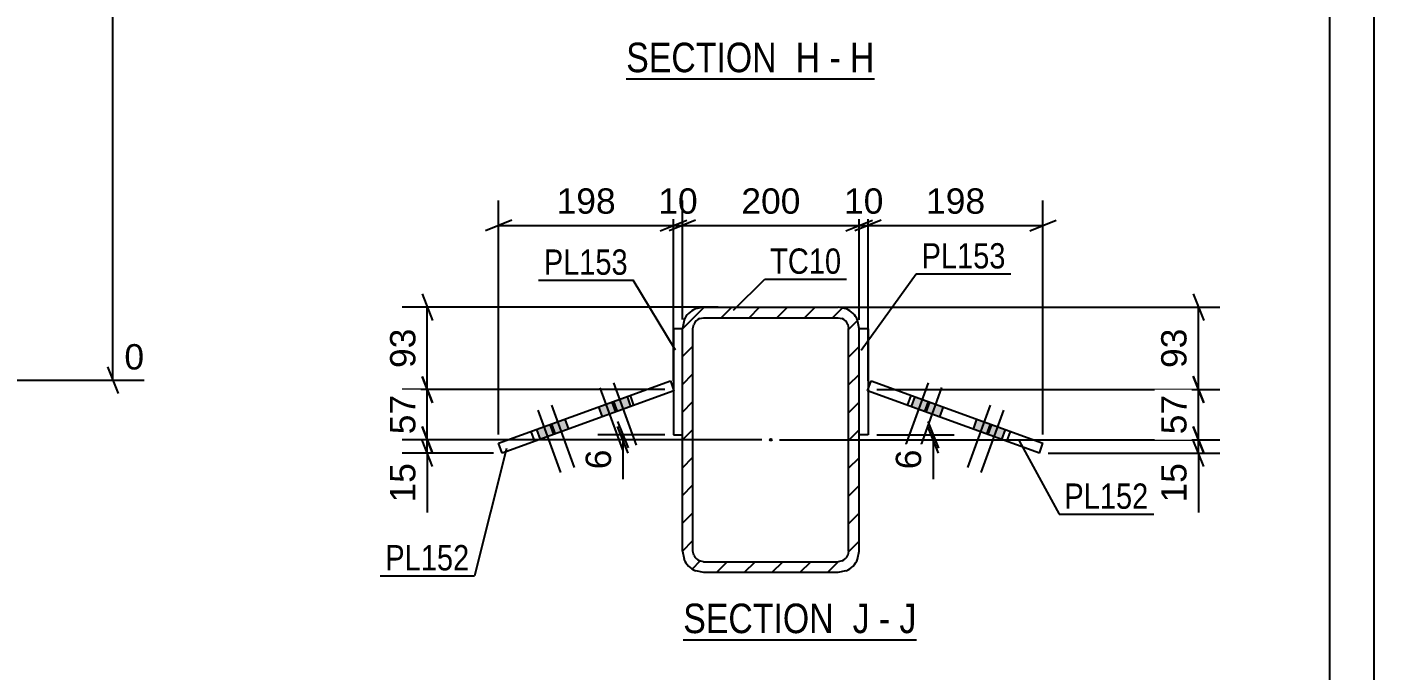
# Model space of a CAD drawing. Header units: millimetres. Extents: x -213 to 628, y -245 to 349.
# Drawn here: x 475.7 to 628, y -32.8 to 40 of the extents above; entities that cross this region are included whole.
import ezdxf

# ---------------------------------------------------------------- set-up
doc = ezdxf.new("R2010")
doc.units = ezdxf.units.MM
doc.linetypes.add('DXK_LINE_DOT2', pattern=[3.9198, 1.9599, -1.9599])
doc.linetypes.add('DXK_LINE_DOT3', pattern=[5.9187, 2.979, -0.9799, 0.9799, -0.9799])
doc.styles.add('Arial', font='ARIAL.TTF', dxfattribs={"height": 0.2})
doc.styles.add('Arial Narrow', font='ARIALN.TTF', dxfattribs={"height": 0.2})

# ---------------------------------------------------------------- blocks, each defined once
blk = doc.blocks.new('Unknown-284856677-1134')
at = {"color": 5, "linetype": 'Continuous'}
for p, q in [((627.99, -244.93), (627.99, 349.07)), ((622.99, -239.93), (622.99, 344.07))]:
    blk.add_line(p, q, dxfattribs=at)
blk = doc.blocks.new('Unknown-284856677-15 - 1512')
at = {"color": 6, "linetype": 'Continuous'}
blk.add_line((549.87, -29.36), (576.24, -29.36), dxfattribs=at)
at = {"color": 0, "linetype": 'Continuous'}
for points in [[(567.98, -28.61), (567.98, -25.11), (549.87, -25.11), (549.87, -28.61)], [(570.95, -28.61), (570.95, -25.11), (569.03, -25.11), (569.03, -28.61)], [(573.27, -28.61), (573.27, -25.11), (572, -25.11), (572, -28.61)], [(576.24, -28.61), (576.24, -25.11), (574.32, -25.11), (574.32, -28.61)]]:
    blk.add_wipeout(points, dxfattribs=at)
at = {"color": 7, "linetype": 'Continuous', "style": 'Arial Narrow'}
for s, p in [('SECTION ', (549.87, -28.61)), ('J', (569.03, -28.61)), ('J', (574.32, -28.61)), ('-', (572, -28.61))]:
    blk.add_text(s, height=3.34, dxfattribs=at).set_placement(p)
blk = doc.blocks.new('Unknown-284856677-33 - 5742')
at = {"color": 6, "linetype": 'Continuous'}
blk.add_line((543.42, 34.11), (571.49, 34.11), dxfattribs=at)
at = {"color": 0, "linetype": 'Continuous'}
for points in [[(561.53, 34.86), (561.53, 38.36), (543.42, 38.36), (543.42, 34.86)], [(565.35, 34.86), (565.35, 38.36), (562.58, 38.36), (562.58, 34.86)], [(567.67, 34.86), (567.67, 38.36), (566.4, 38.36), (566.4, 34.86)], [(571.49, 34.86), (571.49, 38.36), (568.72, 38.36), (568.72, 34.86)]]:
    blk.add_wipeout(points, dxfattribs=at)
at = {"color": 7, "linetype": 'Continuous', "style": 'Arial Narrow'}
for s, p in [('SECTION ', (543.42, 34.86)), ('H', (562.58, 34.86)), ('H', (568.72, 34.86)), ('-', (566.4, 34.86))]:
    blk.add_text(s, height=3.34, dxfattribs=at).set_placement(p)
blk = doc.blocks.new('Part-284856677-1597 - 1512')
at = {"color": 2, "linetype": 'Continuous'}
for p, q in [((528.99, -7.13), (548.41, -0.07)), ((548.82, -1.2), (529.4, -8.26)), ((548.41, -0.07), (548.82, -1.2)), ((532.65, -5.8), (533.06, -6.93)), ((529.4, -8.26), (528.99, -7.13))]:
    blk.add_line(p, q, dxfattribs=at)
at = {"color": 7, "linetype": 'DXK_LINE_DOT2'}
blk.add_line((544.3, -2.84), (543.89, -1.71), dxfattribs=at)
blk = doc.blocks.new('Bolt-284856677-1514 - 1512')
at = {"linetype": 'Continuous'}
for points in [[(540.7, -4.15), (542.39, -3.54), (541.98, -2.41), (540.29, -3.02)], [(542.22, -3.6), (543.92, -2.98), (543.51, -1.85), (541.81, -2.47)], [(535.21, -6.15), (536.9, -5.53), (536.49, -4.4), (534.8, -5.02)], [(533.69, -6.7), (535.38, -6.09), (534.97, -4.96), (533.28, -5.57)]]:
    blk.add_hatch(color=1, dxfattribs=at).paths.add_polyline_path(points)
at = {"color": 1, "linetype": 'Continuous'}
for p, q in [((540.45, -0.84), (543.01, -7.88)), ((541.98, -0.28), (544.54, -7.33)), ((534.96, -2.83), (537.53, -9.88)), ((540.29, -3.02), (540.7, -4.15)), ((541.81, -2.47), (542.22, -3.6)), ((541.98, -2.41), (542.39, -3.54)), ((543.51, -1.85), (543.92, -2.98)), ((533.44, -3.39), (536, -10.43)), ((536.49, -4.4), (536.9, -5.53)), ((533.28, -5.57), (533.69, -6.7)), ((534.8, -5.02), (535.21, -6.15)), ((534.97, -4.96), (535.38, -6.09))]:
    blk.add_line(p, q, dxfattribs=at)
blk = doc.blocks.new('Bolt-284856677-1515 - 1512')
at = {"linetype": 'Continuous'}
for points in [[(575.63, -2.98), (577.32, -3.59), (577.73, -2.47), (576.04, -1.85)], [(577.15, -3.53), (578.84, -4.15), (579.25, -3.02), (577.56, -2.41)], [(582.64, -5.53), (584.33, -6.14), (584.74, -5.02), (583.05, -4.4)], [(584.17, -6.08), (585.86, -6.7), (586.27, -5.57), (584.58, -4.96)]]:
    blk.add_hatch(color=1, dxfattribs=at).paths.add_polyline_path(points)
at = {"color": 1, "linetype": 'Continuous'}
for p, q in [((577.57, -0.28), (575, -7.33)), ((579.09, -0.83), (576.53, -7.88)), ((576.04, -1.85), (575.63, -2.98)), ((577.56, -2.41), (577.15, -3.53)), ((577.73, -2.47), (577.32, -3.59)), ((579.25, -3.02), (578.84, -4.15)), ((584.58, -2.83), (582.02, -9.88)), ((583.05, -4.4), (582.64, -5.53)), ((586.1, -3.38), (583.54, -10.43)), ((584.58, -4.96), (584.17, -6.08)), ((584.74, -5.02), (584.33, -6.14)), ((586.27, -5.57), (585.86, -6.7))]:
    blk.add_line(p, q, dxfattribs=at)
blk = doc.blocks.new('Part-284856677-1571 - 1512')
at = {"color": 2, "linetype": 'Continuous'}
for p, q in [((549.77, 5.84), (548.77, 5.84)), ((548.77, 5.84), (548.77, -6.16)), ((548.77, -6.16), (549.77, -6.16))]:
    blk.add_line(p, q, dxfattribs=at)
at = {"color": 7, "linetype": 'DXK_LINE_DOT2'}
blk.add_line((549.77, -6.16), (549.77, 5.84), dxfattribs=at)
blk = doc.blocks.new('Part-284856677-1576 - 1512')
at = {"color": 2, "linetype": 'Continuous'}
for p, q in [((570.77, 5.83), (569.77, 5.83)), ((569.77, -6.17), (569.77, 5.83)), ((570.77, 5.83), (570.77, -6.17)), ((570.77, -6.17), (569.77, -6.17))]:
    blk.add_line(p, q, dxfattribs=at)
blk = doc.blocks.new('Part-284856677-1620 - 1512')
at = {"color": 2, "linetype": 'Continuous'}
for p, q in [((570.72, -1.2), (571.13, -0.07)), ((590.14, -8.26), (570.72, -1.2)), ((571.13, -0.07), (590.55, -7.13)), ((586.48, -6.93), (586.89, -5.8)), ((590.14, -8.26), (590.55, -7.13))]:
    blk.add_line(p, q, dxfattribs=at)
at = {"color": 7, "linetype": 'DXK_LINE_DOT2'}
blk.add_line((575.24, -2.84), (575.65, -1.71), dxfattribs=at)
blk = doc.blocks.new('Part-284856677-1687 - 1512')
at = {"linetype": 'Continuous'}
h = blk.add_hatch(dxfattribs=at)
h.set_pattern_fill('', scale=0.7, style=0, pattern_type=0)
h.set_pattern_definition([(45, (549.773, -19.3255), (-1.57154, 1.57154), [])])
h.paths.add_polyline_path([(549.77, 5.87), (549.77, -19.33), (549.96, -20.24), (550.48, -21.02), (551.25, -21.54), (552.17, -21.73), (567.37, -21.73), (568.29, -21.54), (569.07, -21.02), (569.59, -20.24), (569.77, -19.33), (569.77, 5.87), (569.59, 6.79), (569.07, 7.57), (568.29, 8.09), (567.37, 8.27), (552.17, 8.27), (551.25, 8.09), (550.48, 7.57), (549.96, 6.79)])
h.paths.add_polyline_path([(551.32, 6.72), (551.71, 6.98), (552.17, 7.07), (567.37, 7.07), (567.83, 6.98), (568.22, 6.72), (568.48, 6.33), (568.57, 5.87), (568.57, -19.33), (568.48, -19.78), (568.22, -20.17), (567.83, -20.43), (567.37, -20.53), (552.17, -20.53), (551.71, -20.43), (551.32, -20.17), (551.06, -19.78), (550.97, -19.33), (550.97, 5.87), (551.06, 6.33)])
blk.add_hatch(color=246, dxfattribs=at).paths.add_polyline_path([(559.77, -6.83, -1), (559.77, -6.63, -1)])
at = {"color": 2, "linetype": 'Continuous'}
for p, q in [((552.17, 8.27), (551.25, 8.09)), ((552.17, 8.27), (567.37, 8.27)), ((568.29, 8.09), (567.37, 8.27)), ((549.96, 6.79), (549.77, 5.87)), ((550.97, 5.87), (551.06, 6.33)), ((551.71, 6.98), (552.17, 7.07)), ((552.17, 7.07), (567.37, 7.07)), ((567.37, 7.07), (567.83, 6.98)), ((568.48, 6.33), (568.57, 5.87)), ((569.77, 5.87), (569.59, 6.79)), ((549.77, -19.33), (549.77, 5.87)), ((550.97, -19.33), (550.97, 5.87)), ((568.57, -19.33), (568.57, 5.87)), ((569.77, -19.33), (569.77, 5.87)), ((549.77, -19.33), (549.96, -20.24)), ((551.06, -19.78), (550.97, -19.33)), ((568.57, -19.33), (568.48, -19.78)), ((569.59, -20.24), (569.77, -19.33)), ((552.17, -20.53), (551.71, -20.43)), ((552.17, -20.53), (567.37, -20.53)), ((567.83, -20.43), (567.37, -20.53)), ((551.25, -21.54), (552.17, -21.73)), ((552.17, -21.73), (567.37, -21.73)), ((567.37, -21.73), (568.29, -21.54))]:
    blk.add_line(p, q, dxfattribs=at)
at = {"color": 7, "linetype": 'DXK_LINE_DOT3'}
blk.add_line((559.77, -6.73), (559.77, -6.73), dxfattribs=at)
at = {"color": 246, "linetype": 'DXK_LINE_DOT2'}
blk.add_line((559.77, -6.73), (559.77, -6.73), dxfattribs=at)
at = {"color": 246, "linetype": 'Continuous'}
blk.add_circle((559.77, -6.73), 0.1, dxfattribs=at)
at = {"color": 2, "linetype": 'Continuous'}
for centre, radius, start, end in [((552.17, 5.87), 2.4, 112.5, 157.5), ((567.37, 5.87), 2.4, 22.5, 67.5), ((552.17, 5.87), 1.2, 112.5, 157.5), ((567.37, 5.87), 1.2, 22.5, 67.5), ((552.17, -19.33), 1.2, 202.5, 247.5), ((567.37, -19.33), 1.2, 292.5, 337.5), ((552.17, -19.33), 2.4, 202.5, 247.5), ((567.37, -19.33), 2.4, 292.5, 337.5)]:
    blk.add_arc(centre, radius, start, end, dxfattribs=at)
blk = doc.blocks.new('StraightDimension-284856677-1778 - 1512')
at = {"color": 7, "linetype": 'Continuous'}
for p, q in [((520.33, 9.77), (521.53, 6.77)), ((553.83, 8.27), (518.08, 8.27)), ((520.93, -1.06), (520.93, 8.27)), ((521.53, -2.56), (520.33, 0.44)), ((547.77, -1.06), (518.08, -1.06))]:
    blk.add_line(p, q, dxfattribs=at)
at = {"color": 0}
blk.add_wipeout([(520.18, 6.43), (515.98, 6.43), (515.98, 0.79), (520.18, 0.79)], dxfattribs=at)
at = {"color": 3, "style": 'Arial'}
blk.add_text('93', height=2.865, rotation=90.0002, dxfattribs=at).set_placement((519.58, 1.39))
blk = doc.blocks.new('StraightDimension-284856677-15602 - 1512')
at = {"color": 7, "linetype": 'Continuous'}
for p, q in [((542.45, -4.66), (543.65, -7.66)), ((543.65, -8.23), (542.45, -5.23)), ((547.77, -6.16), (540.2, -6.16)), ((558.77, -6.73), (540.2, -6.73)), ((543.05, -6.73), (543.05, -6.16))]:
    blk.add_line(p, q, dxfattribs=at)
at = {"color": 0}
blk.add_wipeout([(542.3, -7.25), (538.1, -7.25), (538.1, -10.67), (542.3, -10.67)], dxfattribs=at)
at = {"color": 7, "linetype": 'Continuous'}
blk.add_line((543.05, -6.73), (543.05, -11.2), dxfattribs=at)
blk.add_line((543.05, -6.73), (543.05, -11.2), dxfattribs=at)
at = {"color": 3, "style": 'Arial'}
blk.add_text('6', height=2.87, rotation=90.0002, dxfattribs=at).set_placement((541.7, -10.07))
blk = doc.blocks.new('StraightDimension-284856677-1834 - 1512')
at = {"color": 7, "linetype": 'Continuous'}
for p, q in [((607.53, 9.77), (608.73, 6.77)), ((567.53, 8.27), (610.53, 8.27)), ((608.13, -1.05), (608.13, 8.27)), ((608.73, -2.55), (607.53, 0.45)), ((571.77, -1.05), (610.53, -1.05))]:
    blk.add_line(p, q, dxfattribs=at)
at = {"color": 0}
blk.add_wipeout([(607.38, 6.43), (603.18, 6.43), (603.18, 0.79), (607.38, 0.79)], dxfattribs=at)
at = {"color": 3, "style": 'Arial'}
blk.add_text('93', height=2.865, rotation=90.0002, dxfattribs=at).set_placement((606.78, 1.39))
blk = doc.blocks.new('StraightDimension-284856677-1717 - 1512')
at = {"color": 7, "linetype": 'Continuous'}
for p, q in [((570.77, -0.05), (570.77, 20.35)), ((590.55, -6.13), (590.55, 20.35)), ((572.27, 18.1), (569.27, 16.9)), ((570.77, 17.5), (590.55, 17.5)), ((589.05, 16.9), (592.05, 18.1))]:
    blk.add_line(p, q, dxfattribs=at)
at = {"color": 0}
blk.add_wipeout([(584.6, 18.25), (584.6, 22.45), (576.73, 22.45), (576.73, 18.25)], dxfattribs=at)
at = {"color": 3, "style": 'Arial'}
blk.add_text('198', height=2.865, dxfattribs=at).set_placement((577.33, 18.85))
blk = doc.blocks.new('StraightDimension-284856677-1726 - 1512')
at = {"color": 7, "linetype": 'Continuous'}
for p, q in [((528.99, -6.13), (528.99, 20.35)), ((548.77, -0.06), (548.77, 20.35)), ((530.49, 18.1), (527.49, 16.9)), ((528.99, 17.5), (548.77, 17.5)), ((547.27, 16.9), (550.27, 18.1))]:
    blk.add_line(p, q, dxfattribs=at)
at = {"color": 0}
blk.add_wipeout([(542.82, 18.25), (542.82, 22.45), (534.95, 22.45), (534.95, 18.25)], dxfattribs=at)
at = {"color": 3, "style": 'Arial'}
blk.add_text('198', height=2.865, dxfattribs=at).set_placement((535.55, 18.85))
blk = doc.blocks.new('StraightDimension-284856677-1738 - 1512')
at = {"color": 7, "linetype": 'Continuous'}
for p, q in [((548.77, -0.06), (548.77, 20.35)), ((549.77, 6.88), (549.77, 20.35)), ((547.27, 16.9), (550.27, 18.1)), ((551.27, 18.1), (548.27, 16.9)), ((548.77, 17.5), (549.77, 17.5))]:
    blk.add_line(p, q, dxfattribs=at)
at = {"color": 0}
blk.add_wipeout([(552.1, 18.25), (552.1, 22.45), (546.45, 22.45), (546.45, 18.25)], dxfattribs=at)
at = {"color": 3, "style": 'Arial'}
blk.add_text('10', height=2.865, dxfattribs=at).set_placement((547.05, 18.85))
blk = doc.blocks.new('StraightDimension-284856677-1755 - 1512')
at = {"color": 7, "linetype": 'Continuous'}
for p, q in [((549.77, 6.88), (549.77, 20.35)), ((569.77, 6.83), (569.77, 20.35)), ((551.27, 18.1), (548.27, 16.9)), ((549.77, 17.5), (569.77, 17.5)), ((568.27, 16.9), (571.27, 18.1))]:
    blk.add_line(p, q, dxfattribs=at)
at = {"color": 0}
blk.add_wipeout([(563.71, 18.25), (563.71, 22.45), (555.84, 22.45), (555.84, 18.25)], dxfattribs=at)
at = {"color": 3, "style": 'Arial'}
blk.add_text('200', height=2.865, dxfattribs=at).set_placement((556.44, 18.85))
blk = doc.blocks.new('StraightDimension-284856677-1766 - 1512')
at = {"color": 7, "linetype": 'Continuous'}
for p, q in [((569.77, 6.83), (569.77, 20.35)), ((570.77, -0.05), (570.77, 20.35)), ((568.27, 16.9), (571.27, 18.1)), ((572.27, 18.1), (569.27, 16.9)), ((569.77, 17.5), (570.77, 17.5))]:
    blk.add_line(p, q, dxfattribs=at)
at = {"color": 0}
blk.add_wipeout([(573.1, 18.25), (573.1, 22.45), (567.45, 22.45), (567.45, 18.25)], dxfattribs=at)
at = {"color": 3, "style": 'Arial'}
blk.add_text('10', height=2.865, dxfattribs=at).set_placement((568.05, 18.85))
blk = doc.blocks.new('StraightDimension-284856677-1792 - 1512')
at = {"color": 7, "linetype": 'Continuous'}
for p, q in [((520.33, 0.44), (521.53, -2.56)), ((547.77, -1.06), (518.08, -1.06)), ((520.93, -6.73), (520.93, -1.06)), ((521.53, -8.23), (520.33, -5.23)), ((558.77, -6.73), (518.08, -6.73))]:
    blk.add_line(p, q, dxfattribs=at)
at = {"color": 0}
blk.add_wipeout([(520.18, -1.07), (515.98, -1.07), (515.98, -6.71), (520.18, -6.71)], dxfattribs=at)
at = {"color": 3, "style": 'Arial'}
blk.add_text('57', height=2.865, rotation=90.0002, dxfattribs=at).set_placement((519.58, -6.11))
blk = doc.blocks.new('StraightDimension-284856677-1807 - 1512')
at = {"color": 7, "linetype": 'Continuous'}
for p, q in [((520.33, -5.23), (521.53, -8.23)), ((558.77, -6.73), (518.08, -6.73)), ((521.53, -9.76), (520.33, -6.76)), ((520.93, -8.26), (520.93, -6.73)), ((528.4, -8.26), (518.08, -8.26))]:
    blk.add_line(p, q, dxfattribs=at)
at = {"color": 0}
blk.add_wipeout([(520.18, -8.78), (515.98, -8.78), (515.98, -14.43), (520.18, -14.43)], dxfattribs=at)
at = {"color": 7, "linetype": 'Continuous'}
blk.add_line((520.93, -8.26), (520.93, -14.96), dxfattribs=at)
blk.add_line((520.93, -8.26), (520.93, -14.96), dxfattribs=at)
at = {"color": 3, "style": 'Arial'}
blk.add_text('15', height=2.865, rotation=90.0002, dxfattribs=at).set_placement((519.58, -13.83))
blk = doc.blocks.new('StraightDimension-284856677-1815 - 1512')
at = {"color": 7, "linetype": 'Continuous'}
for p, q in [((607.53, -5.23), (608.73, -8.23)), ((560.77, -6.73), (610.53, -6.73)), ((608.73, -9.76), (607.53, -6.76)), ((608.13, -8.26), (608.13, -6.73)), ((591.14, -8.26), (610.53, -8.26))]:
    blk.add_line(p, q, dxfattribs=at)
at = {"color": 0}
blk.add_wipeout([(607.38, -8.78), (603.18, -8.78), (603.18, -14.43), (607.38, -14.43)], dxfattribs=at)
at = {"color": 7, "linetype": 'Continuous'}
blk.add_line((608.13, -8.26), (608.13, -14.95), dxfattribs=at)
blk.add_line((608.13, -8.26), (608.13, -14.95), dxfattribs=at)
at = {"color": 3, "style": 'Arial'}
blk.add_text('15', height=2.865, rotation=90.0002, dxfattribs=at).set_placement((606.78, -13.83))
blk = doc.blocks.new('StraightDimension-284856677-1822 - 1512')
at = {"color": 7, "linetype": 'Continuous'}
for p, q in [((607.53, 0.45), (608.73, -2.55)), ((571.77, -1.05), (610.53, -1.05)), ((608.13, -6.73), (608.13, -1.05)), ((608.73, -8.23), (607.53, -5.23)), ((560.77, -6.73), (610.53, -6.73))]:
    blk.add_line(p, q, dxfattribs=at)
at = {"color": 0}
blk.add_wipeout([(607.38, -1.07), (603.18, -1.07), (603.18, -6.71), (607.38, -6.71)], dxfattribs=at)
at = {"color": 3, "style": 'Arial'}
blk.add_text('57', height=2.865, rotation=90.0002, dxfattribs=at).set_placement((606.78, -6.11))
blk = doc.blocks.new('StraightDimension-284856677-15614 - 1512')
at = {"color": 7, "linetype": 'Continuous'}
for p, q in [((577.52, -4.67), (578.72, -7.67)), ((578.72, -8.23), (577.52, -5.23)), ((560.77, -6.73), (580.52, -6.73)), ((571.77, -6.17), (580.52, -6.17)), ((578.12, -6.73), (578.12, -6.17))]:
    blk.add_line(p, q, dxfattribs=at)
at = {"color": 0}
blk.add_wipeout([(577.37, -7.25), (573.17, -7.25), (573.17, -10.67), (577.37, -10.67)], dxfattribs=at)
at = {"color": 7, "linetype": 'Continuous'}
blk.add_line((578.12, -6.73), (578.12, -11.2), dxfattribs=at)
blk.add_line((578.12, -6.73), (578.12, -11.2), dxfattribs=at)
at = {"color": 3, "style": 'Arial'}
blk.add_text('6', height=2.87, rotation=90.0002, dxfattribs=at).set_placement((576.77, -10.07))
blk = doc.blocks.new('StraightDimension-284856677-2567 - 1873')
at = {"color": 7, "linetype": 'Continuous'}
for p, q in [((485.97, 95.12), (484.77, 98.12)), ((421.38, 96.62), (497.79, 96.62)), ((485.37, 0.02), (485.37, 96.62)), ((428.19, 0.02), (488.9, 0.02)), ((484.77, 1.52), (485.97, -1.48))]:
    blk.add_line(p, q, dxfattribs=at)
at = {"color": 0, "linetype": 'Continuous'}
for points in [[(498.39, 97.22), (498.39, 101.42), (486.07, 101.42), (486.07, 97.22)], [(489.5, 0.62), (489.5, 4.82), (486.07, 4.82), (486.07, 0.62)]]:
    blk.add_wipeout(points, dxfattribs=at)
at = {"color": 0}
blk.add_wipeout([(484.62, 54.48), (480.42, 54.48), (480.42, 42.16), (484.62, 42.16)], dxfattribs=at)
at = {"color": 3, "linetype": 'Continuous', "style": 'Arial'}
for s, height, p in [('15484', 2.865, (486.67, 97.82)), ('0', 2.87, (486.67, 1.22))]:
    blk.add_text(s, height=height, dxfattribs=at).set_placement(p)
at = {"color": 3, "style": 'Arial'}
blk.add_text('15484', height=2.865, rotation=90.0002, dxfattribs=at).set_placement((484.02, 42.76))
blk = doc.blocks.new('Mark-284856677-1567 - 1512')
at = {"color": 0}
blk.add_wipeout([(543.6, 11.94), (543.6, 14.94), (534.1, 14.94), (534.1, 11.94)], dxfattribs=at)
blk.add_wipeout([(543.6, 11.94), (543.6, 14.94), (534.1, 14.94), (534.1, 11.94)], dxfattribs=at)
at = {"color": 30, "linetype": 'Continuous'}
for p in [(533.5, 11.34), (549, 3.41)]:
    blk.add_line(p, (544.2, 11.34), dxfattribs=at)
at = {"color": 3, "style": 'Arial Narrow'}
blk.add_text('PL153', height=2.863, dxfattribs=at).set_placement((534.1, 11.94))
blk = doc.blocks.new('Mark-284856677-1572 - 1512')
at = {"color": 0}
blk.add_wipeout([(586.33, 12.65), (586.33, 15.65), (576.82, 15.65), (576.82, 12.65)], dxfattribs=at)
blk.add_wipeout([(586.33, 12.65), (586.33, 15.65), (576.82, 15.65), (576.82, 12.65)], dxfattribs=at)
at = {"color": 30, "linetype": 'Continuous'}
for p, q in [((570, 3.41), (576.22, 12.05)), ((576.22, 12.05), (586.93, 12.05))]:
    blk.add_line(p, q, dxfattribs=at)
at = {"color": 3, "style": 'Arial Narrow'}
blk.add_text('PL153', height=2.863, dxfattribs=at).set_placement((576.82, 12.65))
blk = doc.blocks.new('Mark-284856677-1593 - 1512')
at = {"color": 0}
blk.add_wipeout([(525.68, -21.51), (525.68, -18.51), (516.18, -18.51), (516.18, -21.51)], dxfattribs=at)
blk.add_wipeout([(525.68, -21.51), (525.68, -18.51), (516.18, -18.51), (516.18, -21.51)], dxfattribs=at)
at = {"color": 30, "linetype": 'Continuous'}
for p in [(529.88, -7.71), (515.58, -22.11)]:
    blk.add_line(p, (526.28, -22.11), dxfattribs=at)
at = {"color": 3, "style": 'Arial Narrow'}
blk.add_text('PL152', height=2.863, dxfattribs=at).set_placement((516.18, -21.51))
blk = doc.blocks.new('Mark-284856677-1616 - 1512')
at = {"color": 0}
blk.add_wipeout([(602.48, -14.54), (602.48, -11.54), (592.97, -11.54), (592.97, -14.54)], dxfattribs=at)
blk.add_wipeout([(602.48, -14.54), (602.48, -11.54), (592.97, -11.54), (592.97, -14.54)], dxfattribs=at)
at = {"color": 30, "linetype": 'Continuous'}
for p, q in [((587.85, -6.87), (592.37, -15.14)), ((592.37, -15.14), (603.08, -15.14))]:
    blk.add_line(p, q, dxfattribs=at)
at = {"color": 3, "style": 'Arial Narrow'}
blk.add_text('PL152', height=2.863, dxfattribs=at).set_placement((592.97, -14.54))
blk = doc.blocks.new('Mark-284856677-1683 - 1512')
at = {"color": 0}
blk.add_wipeout([(567.73, 12.05), (567.73, 15.05), (559.7, 15.05), (559.7, 12.05)], dxfattribs=at)
blk.add_wipeout([(567.73, 12.05), (567.73, 15.05), (559.7, 15.05), (559.7, 12.05)], dxfattribs=at)
at = {"color": 30, "linetype": 'Continuous'}
for p, q in [((555.56, 7.92), (559.1, 11.45)), ((559.1, 11.45), (568.33, 11.45))]:
    blk.add_line(p, q, dxfattribs=at)
at = {"color": 3, "style": 'Arial Narrow'}
blk.add_text('TC10', height=2.863, dxfattribs=at).set_placement((559.7, 12.05))

msp = doc.modelspace()

# ---------------------------------------------------------------- block references
for name in ['Unknown-284856677-1134', 'Part-284856677-1687 - 1512', 'Part-284856677-1571 - 1512', 'Part-284856677-1576 - 1512', 'Part-284856677-1597 - 1512', 'Bolt-284856677-1514 - 1512', 'Part-284856677-1620 - 1512', 'Bolt-284856677-1515 - 1512']:
    msp.add_blockref(name, (0, 0))

# ---------------------------------------------------------------- next in the draw order: block references
for name in ['StraightDimension-284856677-2567 - 1873', 'Unknown-284856677-33 - 5742', 'StraightDimension-284856677-1778 - 1512', 'StraightDimension-284856677-1834 - 1512', 'StraightDimension-284856677-15602 - 1512', 'Unknown-284856677-15 - 1512']:
    msp.add_blockref(name, (0, 0))

# ---------------------------------------------------------------- next in the draw order: block references
for name in ['StraightDimension-284856677-1726 - 1512', 'StraightDimension-284856677-1717 - 1512']:
    msp.add_blockref(name, (0, 0))

# ---------------------------------------------------------------- next in the draw order: block references
for name in ['StraightDimension-284856677-1738 - 1512', 'StraightDimension-284856677-1815 - 1512']:
    msp.add_blockref(name, (0, 0))

# ---------------------------------------------------------------- next in the draw order: block references
for name in ['StraightDimension-284856677-1755 - 1512', 'StraightDimension-284856677-1792 - 1512']:
    msp.add_blockref(name, (0, 0))

# ---------------------------------------------------------------- next in the draw order: block references
for name in ['StraightDimension-284856677-1766 - 1512', 'Mark-284856677-1567 - 1512', 'StraightDimension-284856677-1807 - 1512']:
    msp.add_blockref(name, (0, 0))

# ---------------------------------------------------------------- next in the draw order: block references
for name in ['Mark-284856677-1572 - 1512', 'Mark-284856677-1683 - 1512', 'StraightDimension-284856677-1822 - 1512', 'Mark-284856677-1593 - 1512']:
    msp.add_blockref(name, (0, 0))

# ---------------------------------------------------------------- next in the draw order: block references
for name in ['StraightDimension-284856677-15614 - 1512', 'Mark-284856677-1616 - 1512']:
    msp.add_blockref(name, (0, 0))

doc.saveas('drawing.dxf')
